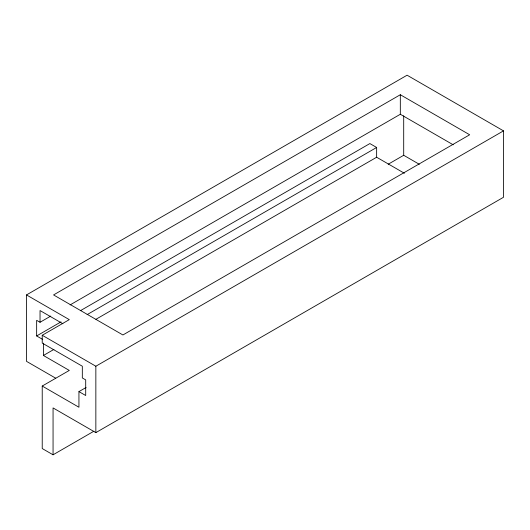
<?xml version="1.0" encoding="UTF-8"?>
<svg xmlns="http://www.w3.org/2000/svg" width="530" height="530" viewBox="0 0 530 530"><rect width="100%" height="100%" fill="white"/><g stroke="black" fill="none" stroke-linecap="round" stroke-linejoin="round"><path stroke-width="0.79" d="M55.743 378.221L26.5 361.341L26.5 294.932L407.086 75.2L503.5 130.87L503.5 197.273L95.85 432.626L53.06 407.921L53.06 454.8L42.228 448.546L42.228 386.045L69.297 370.424L43.414 355.478L43.414 343.142M400.322 94.731L53.563 294.932L122.914 334.973L469.673 134.772L400.322 94.731L400.322 114.268L70.112 304.909M42.738 339.465L36.649 335.947L36.649 320.325L40.035 322.273L50.774 316.072M36.649 335.947L61.016 321.882M80.361 310.712L369.874 143.564L376.638 147.472L376.638 157.238L95.937 319.298M42.228 386.045L78.937 407.239L78.937 391.61L85.701 395.519L85.701 379.891L82.322 377.943L82.322 366.223L42.228 343.076L42.228 335.265L69.297 319.636L26.5 294.932M87.125 314.615L376.638 147.472M43.414 355.478L53.914 349.416M388.199 164.234L403.701 155.283L419.316 164.293M42.228 335.265L95.85 366.223L503.5 130.87M78.937 391.61L86.099 387.476M53.06 454.8L93.896 431.221M400.322 114.268L453.223 144.809M376.638 157.238L404.377 173.25M62.871 323.744L40.035 310.553L40.035 322.273M403.701 115.805L403.701 155.283M95.85 366.223L95.85 432.626"/></g></svg>
